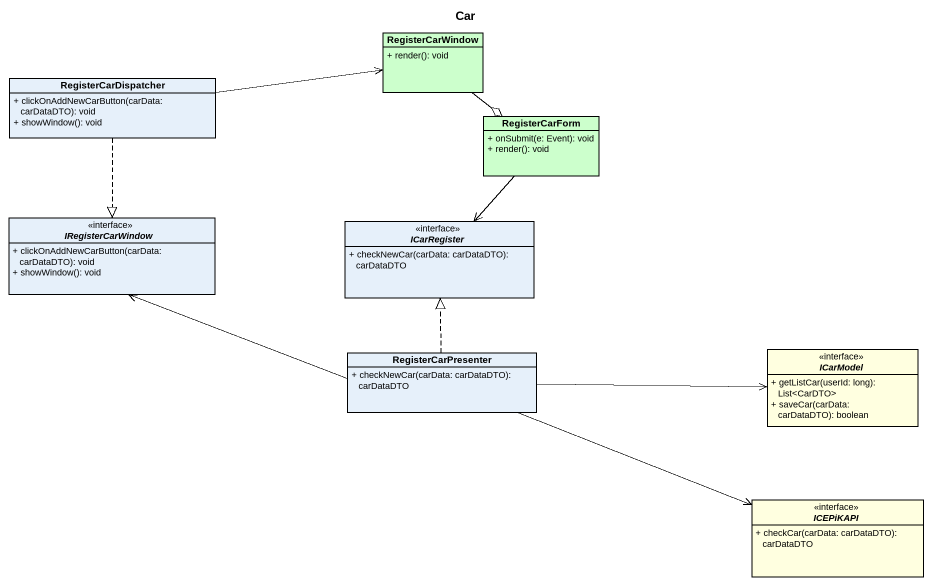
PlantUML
@startuml
title Car
hide circle
hide empty members
skinparam classAttributeIconSize 0
class RegisterCarWindow #CCFFCC {
  + render(): void
}
class RegisterCarDispatcher {
  + clickOnAddNewCarButton(carData: carDataDTO): void
  + showWindow(): void
}
class RegisterCarForm #CCFFCC {
  + onSubmit(e: Event): void
  + render(): void
}
interface IRegisterCarWindow {
  + clickOnAddNewCarButton(carData: carDataDTO): void
  + showWindow(): void
}
interface ICarRegister {
  + checkNewCar(carData: carDataDTO): carDataDTO
}
class RegisterCarPresenter {
  + checkNewCar(carData: carDataDTO): carDataDTO
}
interface ICarModel #FFFFE0 {
  + getListCar(userId: long): List<CarDTO>
  + saveCar(carData: carDataDTO): boolean
}
interface ICEPiKAPI #FFFFE0 {
  + checkCar(carData: carDataDTO): carDataDTO
}
RegisterCarWindow --o RegisterCarForm
RegisterCarDispatcher -right-> RegisterCarWindow
RegisterCarDispatcher ..|> IRegisterCarWindow
RegisterCarForm --> ICarRegister
RegisterCarPresenter -left-> IRegisterCarWindow
RegisterCarPresenter .up.|> ICarRegister
RegisterCarPresenter -right-> ICarModel
RegisterCarPresenter -right-> ICEPiKAPI
@enduml
